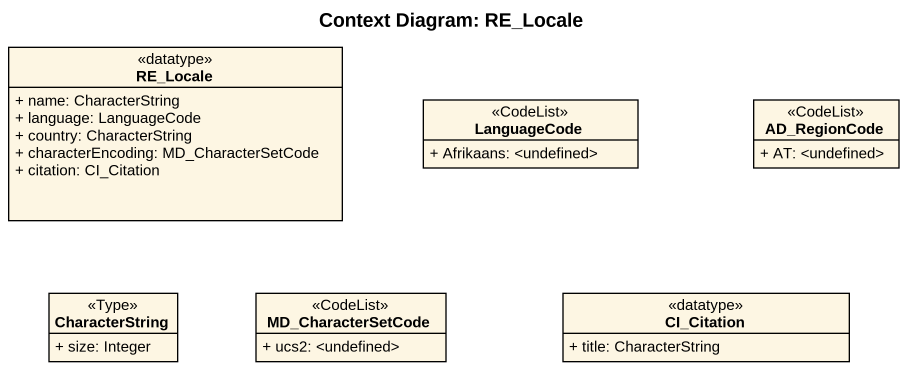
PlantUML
@startuml
title Context Diagram: RE_Locale
hide circle
hide empty members
skinparam classAttributeIconSize 0
class RE_Locale <<datatype>> {
  + name: CharacterString
  + language: LanguageCode
  + country: CharacterString
  + characterEncoding: MD_CharacterSetCode
  + citation: CI_Citation
}
class LanguageCode <<CodeList>> {
  + Afrikaans: <undefined>
}
class AD_RegionCode <<CodeList>> {
  + AT: <undefined>
}
class CharacterString <<Type>> {
  + size: Integer
}
class MD_CharacterSetCode <<CodeList>> {
  + ucs2: <undefined>
}
class CI_Citation <<datatype>> {
  + title: CharacterString
}
@enduml
